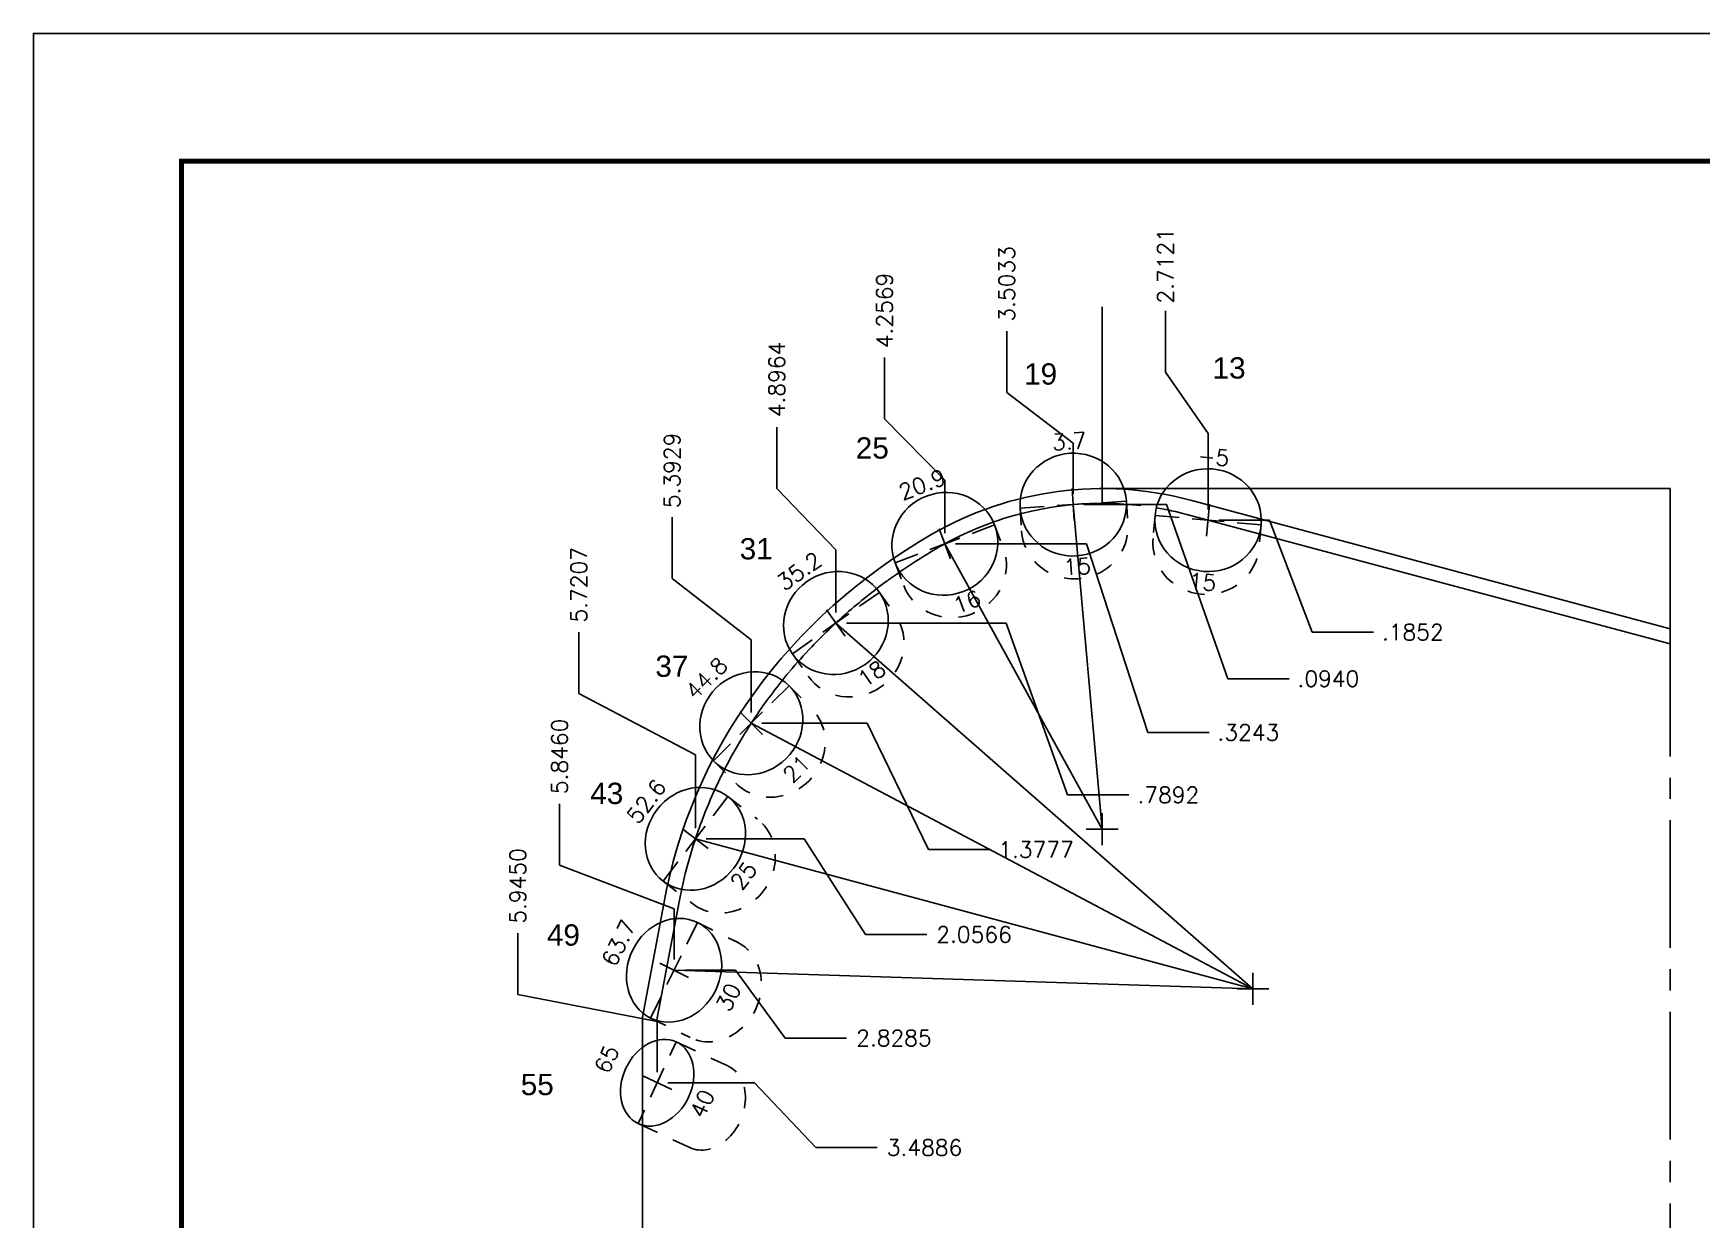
# Model space of a CAD drawing. Header units: inches. Extents: x -34 to 34, y 0 to 22.
# Drawn here: x 0 to 9.79, y 15.03 to 22 of the extents above; entities that cross this region are included whole.
import ezdxf
from ezdxf.enums import TextEntityAlignment as Align

# ---------------------------------------------------------------- set-up
doc = ezdxf.new("R2010")
doc.units = ezdxf.units.IN
doc.header["$MEASUREMENT"] = 0
doc.header["$PDMODE"] = 35
doc.linetypes.add('CENTER2', pattern=[1.125, 0.75, -0.125, 0.125, -0.125])
doc.linetypes.add('HIDDEN2', pattern=[0.1875, 0.125, -0.0625])
doc.layers.get('Defpoints').update_dxf_attribs({"color": 10})
doc.layers.add('Blade4', color=7, linetype='Continuous', true_color=0x00cccc)
for name, color, linetype in [('CLine', 5, 'CENTER2'), ('Dims', 4, 'Continuous'), ('Title Block', 7, 'Continuous')]:
    doc.layers.add(name, color=color, linetype=linetype)
doc.styles.add('RomanD', font='romand.shx', dxfattribs={"width": 0.9})
doc.styles.add('RomanS', font='romans')
doc.styles.get("Standard").update_dxf_attribs({"font": 'arial.ttf'})
doc.dimstyles.new('Copy of Standard', dxfattribs={"dimtxt": 0.094, "dimasz": 0.18, "dimexe": 0.0625, "dimexo": 0.0625, "dimgap": 0.045, "dimtad": 0, "dimtih": 1, "dimtoh": 1, "dimdec": 4, "dimzin": 4, "dimdsep": 46, "dimtxsty": 'RomanS', "dimcen": 0.09, "dimadec": 3, "dimazin": 1, "dimtfac": 1, "dimtdec": 4, "dimtofl": 0, "dimtmove": 0, "dimatfit": 1, "dimfxl": 1, "dimtolj": 1, "dimtzin": 0, "dimarcsym": 0})

# ---------------------------------------------------------------- blocks, each defined once
blk = doc.blocks.new('COT_Dblock')
at = {"layer": 'Title Block', "color": 8}
blk.add_lwpolyline([(0, 0), (34, 0), (34, 22), (0, 22)], close=True, dxfattribs=at)
at = {"layer": 'Title Block', "const_width": 0.03}
blk.add_lwpolyline([(33.13, 21.25), (0.87, 21.25), (0.87, 0.75), (33.13, 0.75)], close=True, dxfattribs=at)
at = {"layer": 'Title Block', "color": 1, "style": 'RomanS', "flags": 8}
for tag, p in [('FNAME', (0.62, 3.75)), ('REVDATE', (0.62, 2.25)), ('USER', (0.62, 0.75))]:
    blk.add_attdef(tag, text='', height=0.047, rotation=90, dxfattribs=at).set_placement(p, align=Align.BOTTOM_LEFT)
at = {"layer": 'Title Block', "color": 3, "style": 'RomanS', "flags": 8}
blk.add_attdef('DRAWN', text='', height=0.11, dxfattribs=at).set_placement((28.7003, 1.9844), align=Align.MIDDLE_CENTER)
for tag, p in [('DDATE', (28.3559, 1.6718)), ('CHECK', (28.3559, 1.406)), ('MATRL', (28.3559, 1.1487)), ('PDATE', (28.3559, 0.8829)), ('SCALE', (29.8959, 0.8555)), ('SHEET', (32.0053, 0.8555))]:
    blk.add_attdef(tag, text='', height=0.094, dxfattribs=at).set_placement(p, align=Align.MIDDLE_LEFT)
at = {"layer": 'Title Block', "color": 3, "style": 'RomanD', "width": 0.9, "flags": 8}
for tag, height, p in [('TITL1', 0.125, (31.337, 1.6835)), ('TITL2', 0.094, (31.337, 1.5143)), ('TITL3', 0.094, (31.337, 1.3739))]:
    blk.add_attdef(tag, text='', height=height, dxfattribs=at).set_placement(p, align=Align.MIDDLE_CENTER)
at = {"layer": 'Title Block', "color": 3, "style": 'RomanS', "flags": 8}
for tag, p in [('FSCM#', (30.3372, 1.1213)), ('DWG#', (31.8095, 1.1213)), ('REV#', (32.9697, 1.1213))]:
    blk.add_attdef(tag, text='', height=0.094, dxfattribs=at).set_placement(p, align=Align.TOP_CENTER)
blk = doc.blocks.new('CMark')
at = {"layer": 'CLine'}
for p, q in [((-0.094, 0), (0.094, 0)), ((0, 0.094), (0, -0.094))]:
    blk.add_line(p, q, dxfattribs=at)
blk = doc.blocks.new('1613@15')
for p, q in [((-0.1705, 0), (-0.3125, 0)), ((0.1707, 0), (0.3125, 0))]:
    blk.add_line(p, q)
at = {"color": 8, "linetype": 'HIDDEN2', "ltscale": 0.5}
blk.add_line((-0.3125, 0), (-0.3125, -0.1346), dxfattribs=at)
at = {"color": 8, "linetype": 'HIDDEN2', "ltscale": 0.5, "flags": 128}
blk.add_lwpolyline([(0.3125, 0), (0.3125, -0.1346)], dxfattribs=at)
blk.add_ellipse((0, 0), major_axis=(-0.3125, 0), ratio=0.965926, start_param=-3.141592653589793, end_param=3.141592653589793)
at = {"color": 8, "linetype": 'HIDDEN2', "ltscale": 0.5}
blk.add_ellipse((0, -0.1346), major_axis=(-0.3125, 0), ratio=0.965926, start_param=0, end_param=3.141593, dxfattribs=at)
blk.add_blockref('CMark', (0, 0))
at = {"style": 'RomanS'}
blk.add_text('15', height=0.094, dxfattribs=at).set_placement((0, -0.3644), align=Align.MIDDLE_CENTER)
blk.add_attdef('ANG', text='', height=0.094, dxfattribs=at).set_placement((0, 0.2975), align=Align.BOTTOM_CENTER)
blk = doc.blocks.new('1313@40')
for p, q in [((-0.2645, 0), (-0.1769, 0)), ((0.1769, 0), (0.2645, 0))]:
    blk.add_line(p, q)
at = {"color": 8, "linetype": 'HIDDEN2'}
for p, q in [((-0.2645, 0), (-0.2645, -0.3342)), ((0.2645, 0), (0.2645, -0.3342))]:
    blk.add_line(p, q, dxfattribs=at)
blk.add_ellipse((0, 0), major_axis=(0.2645, 0), ratio=0.765974)
blk.add_ellipse((0, -0.3342), major_axis=(-0.2645, 0), ratio=0.765974, start_param=0, end_param=3.141593, dxfattribs=at)
blk.add_blockref('CMark', (0, 0))
at = {"style": 'RomanS'}
blk.add_text('40', height=0.094, dxfattribs=at).set_placement((0, -0.2916), align=Align.MIDDLE_CENTER)
blk.add_attdef('ANG', text='', height=0.094, dxfattribs=at).set_placement((0, 0.2511), align=Align.BOTTOM_CENTER)
blk = doc.blocks.new('1613@16')
for p, q in [((-0.1705, 0), (-0.3125, 0)), ((0.1707, 0), (0.3125, 0))]:
    blk.add_line(p, q)
at = {"color": 8, "linetype": 'HIDDEN2', "ltscale": 0.5}
blk.add_line((-0.3125, 0), (-0.3125, -0.1433), dxfattribs=at)
at = {"color": 8, "linetype": 'HIDDEN2', "ltscale": 0.5, "flags": 128}
blk.add_lwpolyline([(0.3125, 0), (0.3125, -0.1433)], dxfattribs=at)
at = {"extrusion": (0, 0, -1)}
blk.add_ellipse((0, 0), major_axis=(-0.3125, 0), ratio=0.961248, start_param=-3.141592653589793, end_param=3.141592653589793, dxfattribs=at)
at = {"color": 8, "linetype": 'HIDDEN2', "ltscale": 0.5}
blk.add_ellipse((0, -0.1433), major_axis=(0.3125, 0), ratio=0.953717, start_param=3.141593, end_param=6.283185, dxfattribs=at)
blk.add_blockref('CMark', (0, 0))
at = {"style": 'RomanS'}
blk.add_text('16', height=0.094, dxfattribs=at).set_placement((0, -0.3644), align=Align.MIDDLE_CENTER)
blk.add_attdef('ANG', text='', height=0.094, dxfattribs=at).set_placement((0, 0.2975), align=Align.BOTTOM_CENTER)
blk = doc.blocks.new('1613@18')
for p, q in [((-0.1705, 0), (-0.3125, 0)), ((0.1707, 0), (0.3125, 0))]:
    blk.add_line(p, q)
at = {"color": 8, "linetype": 'HIDDEN2', "ltscale": 0.5}
blk.add_line((-0.3125, 0), (-0.3125, -0.1591), dxfattribs=at)
at = {"color": 8, "linetype": 'HIDDEN2', "ltscale": 0.5, "flags": 128}
blk.add_lwpolyline([(0.3125, 0), (0.3125, -0.1591)], dxfattribs=at)
at = {"extrusion": (0, 0, -1)}
blk.add_ellipse((0, 0), major_axis=(-0.3125, 0), ratio=0.95104, start_param=-3.141592653589793, end_param=3.141592653589793, dxfattribs=at)
at = {"color": 8, "linetype": 'HIDDEN2', "ltscale": 0.5}
blk.add_ellipse((0, -0.1607), major_axis=(0.3125, 0), ratio=0.953717, start_param=3.141593, end_param=6.283185, dxfattribs=at)
blk.add_blockref('CMark', (0, 0))
at = {"style": 'RomanS'}
blk.add_text('18', height=0.094, dxfattribs=at).set_placement((0, -0.3644), align=Align.MIDDLE_CENTER)
blk.add_attdef('ANG', text='', height=0.094, dxfattribs=at).set_placement((0, 0.2975), align=Align.BOTTOM_CENTER)
blk = doc.blocks.new('1613@21')
for p, q in [((-0.1705, 0), (-0.3125, 0)), ((0.1707, 0), (0.3125, 0))]:
    blk.add_line(p, q)
at = {"color": 8, "linetype": 'HIDDEN2', "ltscale": 0.5}
blk.add_line((-0.3125, 0), (-0.3125, -0.1864), dxfattribs=at)
at = {"color": 8, "linetype": 'HIDDEN2', "ltscale": 0.5, "flags": 128}
blk.add_lwpolyline([(0.3125, 0), (0.3125, -0.1864)], dxfattribs=at)
blk.add_ellipse((0, 0), major_axis=(-0.3125, 0), ratio=0.933568, start_param=3.141593, end_param=9.424778)
at = {"color": 8, "linetype": 'HIDDEN2', "ltscale": 0.5}
blk.add_ellipse((0, -0.1864), major_axis=(-0.3125, 0), ratio=0.933568, start_param=0, end_param=3.141593, dxfattribs=at)
blk.add_blockref('CMark', (0, 0))
at = {"style": 'RomanS'}
blk.add_text('21', height=0.094, dxfattribs=at).set_placement((0, -0.3771), align=Align.MIDDLE_CENTER)
blk.add_attdef('ANG', text='', height=0.094, dxfattribs=at).set_placement((0, 0.2975), align=Align.BOTTOM_CENTER)
blk = doc.blocks.new('1613@25')
for p, q in [((-0.1705, 0), (-0.3125, 0)), ((0.1707, 0), (0.3125, 0))]:
    blk.add_line(p, q)
at = {"color": 8, "linetype": 'HIDDEN2', "ltscale": 0.5}
blk.add_line((-0.3125, 0), (-0.3125, -0.2198), dxfattribs=at)
at = {"color": 8, "linetype": 'HIDDEN2', "ltscale": 0.5, "flags": 128}
blk.add_lwpolyline([(0.3125, 0), (0.3125, -0.2198)], dxfattribs=at)
blk.add_ellipse((0, 0), major_axis=(-0.3125, 0), ratio=0.906308, start_param=-3.141592653589793, end_param=3.141592653589793)
at = {"color": 8, "linetype": 'HIDDEN2', "ltscale": 0.5}
blk.add_ellipse((0, -0.2198), major_axis=(-0.3125, 0), ratio=0.906308, start_param=0, end_param=3.141593, dxfattribs=at)
blk.add_blockref('CMark', (0, 0))
at = {"style": 'RomanS'}
blk.add_text('25', height=0.094, dxfattribs=at).set_placement((0, -0.3562), align=Align.MIDDLE_CENTER)
blk.add_attdef('ANG', text='', height=0.094, dxfattribs=at).set_placement((0, 0.2871), align=Align.BOTTOM_CENTER)
blk = doc.blocks.new('*D96')
at = {"layer": 'Defpoints', "color": 0, "transparency": 16777216}
for p in [(6.6437, 20.3702), (9.6062, 19.3267), (6.8942, 19.1414)]:
    blk.add_point(p, dxfattribs=at)
at = {"layer": 'Dims', "color": 0, "lineweight": -2, "transparency": 16777216}
for p, q in [((6.6437, 20.0102), (6.6437, 20.3702)), ((6.8942, 19.6502), (6.6437, 20.0102)), ((6.8942, 19.2039), (6.8942, 19.6502))]:
    blk.add_line(p, q, dxfattribs=at)
at = {"layer": 'Dims', "color": 0, "transparency": 16777216, "insert": (6.6437, 20.6345), "char_height": 0.094, "attachment_point": 5, "rotation": 90, "style": 'RomanS'}
blk.add_mtext('\\A1;2.7121', dxfattribs=at)
blk = doc.blocks.new('*D97')
at = {"layer": 'Defpoints', "color": 0, "transparency": 16777216}
for p in [(5.7127, 20.2507), (9.6062, 19.3267), (6.1029, 19.2326)]:
    blk.add_point(p, dxfattribs=at)
at = {"layer": 'Dims', "color": 0, "lineweight": -2, "transparency": 16777216}
for p, q in [((5.7127, 19.8907), (5.7127, 20.2507)), ((6.1029, 19.5926), (5.7127, 19.8907)), ((6.1029, 19.2951), (6.1029, 19.5926))]:
    blk.add_line(p, q, dxfattribs=at)
at = {"layer": 'Dims', "color": 0, "transparency": 16777216, "insert": (5.7127, 20.5285), "char_height": 0.094, "attachment_point": 5, "rotation": 90, "style": 'RomanS'}
blk.add_mtext('\\A1;3.5033', dxfattribs=at)
blk = doc.blocks.new('*D98')
at = {"layer": 'Defpoints', "color": 0, "transparency": 16777216}
for p in [(4.9952, 20.0971), (9.6062, 19.3267), (5.3493, 19.0024)]:
    blk.add_point(p, dxfattribs=at)
at = {"layer": 'Dims', "color": 0, "lineweight": -2, "transparency": 16777216}
for p, q in [((4.9952, 19.7371), (4.9952, 20.0971)), ((5.3493, 19.3771), (4.9952, 19.7371)), ((5.3493, 19.0649), (5.3493, 19.3771))]:
    blk.add_line(p, q, dxfattribs=at)
at = {"layer": 'Dims', "color": 0, "transparency": 16777216, "insert": (4.9952, 20.3726), "char_height": 0.094, "attachment_point": 5, "rotation": 90, "style": 'RomanS'}
blk.add_mtext('\\A1;4.2569', dxfattribs=at)
blk = doc.blocks.new('*D99')
at = {"layer": 'Defpoints', "color": 0, "transparency": 16777216}
for p in [(4.3632, 19.6873), (9.6062, 19.3267), (4.7099, 18.5374)]:
    blk.add_point(p, dxfattribs=at)
at = {"layer": 'Dims', "color": 0, "lineweight": -2, "transparency": 16777216}
for p, q in [((4.3632, 19.3273), (4.3632, 19.6873)), ((4.7099, 18.9673), (4.3632, 19.3273)), ((4.7099, 18.5999), (4.7099, 18.9673))]:
    blk.add_line(p, q, dxfattribs=at)
at = {"layer": 'Dims', "color": 0, "transparency": 16777216, "insert": (4.3632, 19.9673), "char_height": 0.094, "attachment_point": 5, "rotation": 90, "style": 'RomanS'}
blk.add_mtext('\\A1;4.8964', dxfattribs=at)
blk = doc.blocks.new('*D100')
at = {"layer": 'Defpoints', "color": 0, "transparency": 16777216}
for p in [(9.6062, 19.3267), (3.7482, 19.1581), (4.2133, 17.949)]:
    blk.add_point(p, dxfattribs=at)
at = {"layer": 'Dims', "color": 0, "lineweight": -2, "transparency": 16777216}
for p, q in [((3.7482, 18.7981), (3.7482, 19.1581)), ((4.2133, 18.4381), (3.7482, 18.7981)), ((4.2133, 18.0115), (4.2133, 18.4381))]:
    blk.add_line(p, q, dxfattribs=at)
at = {"layer": 'Dims', "color": 0, "transparency": 16777216, "insert": (3.7482, 19.4336), "char_height": 0.094, "attachment_point": 5, "rotation": 90, "style": 'RomanS'}
blk.add_mtext('\\A1;5.3929', dxfattribs=at)
blk = doc.blocks.new('*D101')
at = {"layer": 'Defpoints', "color": 0, "transparency": 16777216}
for p in [(9.6062, 19.3267), (3.2016, 18.4838), (3.8855, 17.27)]:
    blk.add_point(p, dxfattribs=at)
at = {"layer": 'Dims', "color": 0, "lineweight": -2, "transparency": 16777216}
for p, q in [((3.2016, 18.1238), (3.2016, 18.4838)), ((3.8855, 17.7638), (3.2016, 18.1238)), ((3.8855, 17.3325), (3.8855, 17.7638))]:
    blk.add_line(p, q, dxfattribs=at)
at = {"layer": 'Dims', "color": 0, "transparency": 16777216, "insert": (3.2016, 18.7615), "char_height": 0.094, "attachment_point": 5, "rotation": 90, "style": 'RomanS'}
blk.add_mtext('\\A1;5.7207', dxfattribs=at)
blk = doc.blocks.new('*D102')
at = {"layer": 'Defpoints', "color": 0, "transparency": 16777216}
for p in [(9.6062, 19.3267), (6.8942, 19.1414), (7.865, 18.4838)]:
    blk.add_point(p, dxfattribs=at)
at = {"layer": 'Dims', "color": 0, "lineweight": -2, "transparency": 16777216}
for p, q in [((6.9567, 19.1414), (7.2542, 19.1414)), ((7.2542, 19.1414), (7.505, 18.4838)), ((7.505, 18.4838), (7.865, 18.4838))]:
    blk.add_line(p, q, dxfattribs=at)
at = {"layer": 'Dims', "color": 0, "transparency": 16777216, "insert": (8.0958, 18.4838), "char_height": 0.094, "attachment_point": 5, "style": 'RomanS'}
blk.add_mtext('\\A1;.1852', dxfattribs=at)
blk = doc.blocks.new('*D103')
at = {"layer": 'Defpoints', "color": 0, "transparency": 16777216}
for p in [(9.6062, 19.3267), (6.1029, 19.2326), (7.3697, 18.2106)]:
    blk.add_point(p, dxfattribs=at)
at = {"layer": 'Dims', "color": 0, "lineweight": -2, "transparency": 16777216}
for p, q in [((6.1654, 19.2326), (6.6497, 19.2326)), ((6.6497, 19.2326), (7.0097, 18.2106)), ((7.0097, 18.2106), (7.3697, 18.2106))]:
    blk.add_line(p, q, dxfattribs=at)
at = {"layer": 'Dims', "color": 0, "transparency": 16777216, "insert": (7.6004, 18.2106), "char_height": 0.094, "attachment_point": 5, "style": 'RomanS'}
blk.add_mtext('\\A1;.0940', dxfattribs=at)
blk = doc.blocks.new('*D104')
at = {"layer": 'Defpoints', "color": 0, "transparency": 16777216}
for p in [(9.6062, 19.3267), (5.3493, 19.0024), (6.8999, 17.8948)]:
    blk.add_point(p, dxfattribs=at)
at = {"layer": 'Dims', "color": 0, "lineweight": -2, "transparency": 16777216}
for p, q in [((5.4118, 19.0024), (6.1799, 19.0024)), ((6.1799, 19.0024), (6.5399, 17.8948)), ((6.5399, 17.8948), (6.8999, 17.8948))]:
    blk.add_line(p, q, dxfattribs=at)
at = {"layer": 'Dims', "color": 0, "transparency": 16777216, "insert": (7.1307, 17.8948), "char_height": 0.094, "attachment_point": 5, "style": 'RomanS'}
blk.add_mtext('\\A1;.3243', dxfattribs=at)
blk = doc.blocks.new('*D105')
at = {"layer": 'Defpoints', "color": 0, "transparency": 16777216}
for p in [(9.6062, 19.3267), (4.7099, 18.5374), (6.4301, 17.5277)]:
    blk.add_point(p, dxfattribs=at)
at = {"layer": 'Dims', "color": 0, "lineweight": -2, "transparency": 16777216}
for p, q in [((4.7724, 18.5374), (5.7101, 18.5374)), ((5.7101, 18.5374), (6.0701, 17.5277)), ((6.0701, 17.5277), (6.4301, 17.5277))]:
    blk.add_line(p, q, dxfattribs=at)
at = {"layer": 'Dims', "color": 0, "transparency": 16777216, "insert": (6.6609, 17.5277), "char_height": 0.094, "attachment_point": 5, "style": 'RomanS'}
blk.add_mtext('\\A1;.7892', dxfattribs=at)
blk = doc.blocks.new('*D106')
at = {"layer": 'Defpoints', "color": 0, "transparency": 16777216}
for p in [(9.6062, 19.3267), (4.2133, 17.949), (5.6135, 17.2068)]:
    blk.add_point(p, dxfattribs=at)
at = {"layer": 'Dims', "color": 0, "lineweight": -2, "transparency": 16777216}
for p, q in [((4.2758, 17.949), (4.8935, 17.949)), ((4.8935, 17.949), (5.2535, 17.2068)), ((5.2535, 17.2068), (5.6135, 17.2068))]:
    blk.add_line(p, q, dxfattribs=at)
at = {"layer": 'Dims', "color": 0, "transparency": 16777216, "insert": (5.8845, 17.2068), "char_height": 0.094, "attachment_point": 5, "style": 'RomanS'}
blk.add_mtext('\\A1;1.3777', dxfattribs=at)
blk = doc.blocks.new('*D107')
at = {"layer": 'Defpoints', "color": 0, "transparency": 16777216}
for p in [(9.6062, 19.3267), (3.8855, 17.27), (5.2429, 16.7083)]:
    blk.add_point(p, dxfattribs=at)
at = {"layer": 'Dims', "color": 0, "lineweight": -2, "transparency": 16777216}
for p, q in [((3.948, 17.27), (4.5229, 17.27)), ((4.5229, 17.27), (4.8829, 16.7083)), ((4.8829, 16.7083), (5.2429, 16.7083))]:
    blk.add_line(p, q, dxfattribs=at)
at = {"layer": 'Dims', "color": 0, "transparency": 16777216, "insert": (5.5207, 16.7083), "char_height": 0.094, "attachment_point": 5, "style": 'RomanS'}
blk.add_mtext('\\A1;2.0566', dxfattribs=at)
blk = doc.blocks.new('*D108')
at = {"layer": 'Defpoints', "color": 0, "transparency": 16777216}
for p in [(9.6062, 19.3267), (3.6613, 15.8381), (4.9525, 15.4571)]:
    blk.add_point(p, dxfattribs=at)
at = {"layer": 'Dims', "color": 0, "lineweight": -2, "transparency": 16777216}
for p, q in [((3.7238, 15.8381), (4.2325, 15.8381)), ((4.2325, 15.8381), (4.5925, 15.4571)), ((4.5925, 15.4571), (4.9525, 15.4571))]:
    blk.add_line(p, q, dxfattribs=at)
at = {"layer": 'Dims', "color": 0, "transparency": 16777216, "insert": (5.2303, 15.4571), "char_height": 0.094, "attachment_point": 5, "style": 'RomanS'}
blk.add_mtext('\\A1;3.4886', dxfattribs=at)
blk = doc.blocks.new('*D109')
at = {"layer": 'Defpoints', "color": 0, "transparency": 16777216}
for p in [(9.6062, 19.3267), (2.8434, 16.7155), (3.6613, 15.8381)]:
    blk.add_point(p, dxfattribs=at)
at = {"layer": 'Dims', "color": 0, "lineweight": -2, "transparency": 16777216}
for p, q in [((2.8434, 16.3555), (2.8434, 16.7155)), ((3.6613, 16.1981), (2.8434, 16.3555)), ((3.6613, 15.9006), (3.6613, 16.1981))]:
    blk.add_line(p, q, dxfattribs=at)
at = {"layer": 'Dims', "color": 0, "transparency": 16777216, "insert": (2.8434, 16.9933), "char_height": 0.094, "attachment_point": 5, "rotation": 90, "style": 'RomanS'}
blk.add_mtext('\\A1;5.9450', dxfattribs=at)
blk = doc.blocks.new('*D230')
at = {"layer": 'Defpoints', "color": 0, "transparency": 16777216}
for p in [(9.6062, 19.3267), (3.0885, 17.4764), (3.7602, 16.4982)]:
    blk.add_point(p, dxfattribs=at)
at = {"layer": 'Dims', "color": 0, "lineweight": -2, "transparency": 16777216}
for p, q in [((3.0885, 17.1164), (3.0885, 17.4764)), ((3.7602, 16.8582), (3.0885, 17.1164)), ((3.7602, 16.5607), (3.7602, 16.8582))]:
    blk.add_line(p, q, dxfattribs=at)
at = {"layer": 'Dims', "color": 0, "transparency": 16777216, "insert": (3.0885, 17.7542), "char_height": 0.094, "attachment_point": 5, "rotation": 90, "style": 'RomanS'}
blk.add_mtext('\\A1;5.8460', dxfattribs=at)
blk = doc.blocks.new('*D231')
at = {"layer": 'Defpoints', "color": 0, "transparency": 16777216}
for p in [(9.6062, 19.3267), (3.7602, 16.4982), (4.7729, 16.1005)]:
    blk.add_point(p, dxfattribs=at)
at = {"layer": 'Dims', "color": 0, "lineweight": -2, "transparency": 16777216}
for p, q in [((3.8227, 16.4982), (4.1202, 16.4982)), ((4.1202, 16.4982), (4.4129, 16.1005)), ((4.4129, 16.1005), (4.7729, 16.1005))]:
    blk.add_line(p, q, dxfattribs=at)
at = {"layer": 'Dims', "color": 0, "transparency": 16777216, "insert": (5.0507, 16.1005), "char_height": 0.094, "attachment_point": 5, "style": 'RomanS'}
blk.add_mtext('\\A1;2.8285', dxfattribs=at)
blk = doc.blocks.new('1613@30')
for p, q in [((-0.1705, 0), (-0.3125, 0)), ((0.1707, 0), (0.3125, 0))]:
    blk.add_line(p, q)
at = {"color": 8, "linetype": 'HIDDEN2', "ltscale": 0.5}
blk.add_line((-0.3125, 0), (-0.3125, -0.26), dxfattribs=at)
at = {"color": 8, "linetype": 'HIDDEN2', "ltscale": 0.5, "flags": 128}
blk.add_lwpolyline([(0.3125, 0), (0.3125, -0.26)], dxfattribs=at)
at = {"extrusion": (0, 0, -1)}
blk.add_ellipse((0, 0), major_axis=(-0.3125, 0), ratio=0.866025, start_param=-3.141592653589793, end_param=3.141592653589793, dxfattribs=at)
at = {"color": 8, "linetype": 'HIDDEN2', "ltscale": 0.5, "extrusion": (0, 0, -1)}
blk.add_ellipse((0, -0.26), major_axis=(-0.3125, 0), ratio=0.866025, start_param=3.068877, end_param=6.355901, dxfattribs=at)
blk.add_blockref('CMark', (0, 0))
at = {"style": 'RomanS'}
blk.add_text('30', height=0.094, dxfattribs=at).set_placement((0, -0.3562), align=Align.MIDDLE_CENTER)
blk.add_attdef('ANG', text='', height=0.094, dxfattribs=at).set_placement((0, 0.2871), align=Align.BOTTOM_CENTER)

msp = doc.modelspace()

# ---------------------------------------------------------------- linework, layer by layer
at = {"color": 5, "linetype": 'CENTER2'}
msp.add_line((9.60624, 18.50417), (9.60624, 9.95166), dxfattribs=at)
at = {"color": 7, "linetype": 'Continuous'}
for p, q in [((3.57499, 16.22249), (3.69999, 16.88916)), ((3.65991, 16.20657), (3.79009, 16.90087)), ((3.57499, 12.79541), (3.57499, 16.22249))]:
    msp.add_line(p, q, dxfattribs=at)
for points in [[(5.27336, 19.05871, -0.1989124), (6.791, 19.25851), (9.60624, 18.50417)], [(5.71365, 19.15657, -0.1041888), (6.49945, 19.22685, -0.1041888)], [(6.59042, 19.21381, -0.0238405), (6.76864, 19.17505), (9.60624, 18.41472)]]:
    msp.add_lwpolyline(points, format="xyb", dxfattribs=at)
msp.add_ellipse((7.15609, 16.38916), major_axis=(-3.5, 0), ratio=0.9047847, start_param=5.2803587, end_param=6.1246311, dxfattribs=at)
for points, knots in [([(5.01459, 18.78797), (4.93025, 18.72642), (4.84939, 18.66168), (4.77212, 18.59366), (4.70113, 18.53117), (4.63318, 18.46592), (4.52323, 18.35062), (4.4796, 18.30185), (4.43768, 18.25194)], [5.38938955, 5.38938955, 5.38938955, 5.38938955, 5.4842321, 5.4842321, 5.4842321, 5.57135556, 5.57135556, 5.63239567, 5.63239567, 5.63239567, 5.63239567]), ([(4.43529, 18.24949), (4.36884, 18.16976), (4.30678, 18.08763), (4.24924, 18.00302), (4.16645, 17.88129), (4.09302, 17.75442), (4.02956, 17.62367)], [5.63359547, 5.63359547, 5.63359547, 5.63359547, 5.73040273, 5.73040273, 5.73040273, 5.86967764, 5.86967764, 5.86967764, 5.86967764]), ([(4.02916, 17.6232), (3.98397, 17.52966), (3.9439, 17.43465), (3.9091, 17.33811), (3.8576, 17.19524), (3.81764, 17.04903), (3.78995, 16.90095)], [5.87001735, 5.87001735, 5.87001735, 5.87001735, 5.96911456, 5.96911456, 5.96911456, 6.11577903, 6.11577903, 6.11577903, 6.11577903])]:
    msp.add_open_spline(points, degree=3, knots=knots, dxfattribs=at)
at = {"layer": 'Blade4'}
for p, q in [((6.27336, 17.32666), (6.10289, 19.23265)), ((6.27336, 17.32666), (5.34933, 19.00238)), ((7.15609, 16.38916), (4.70987, 18.53744)), ((7.15609, 16.38916), (4.21331, 17.94896)), ((7.15609, 16.38916), (3.88552, 17.27002)), ((7.15609, 16.38916), (3.76024, 16.49816))]:
    msp.add_line(p, q, dxfattribs=at)
at = {"layer": 'Dims'}
for p, q in [((6.27336, 19.24026), (6.27336, 20.39498)), ((6.27336, 19.32666), (9.60624, 19.32666)), ((9.60624, 18.50417), (9.60624, 19.32666))]:
    msp.add_line(p, q, dxfattribs=at)
msp.add_lwpolyline([(5.71365, 19.15657, 0.0567529), (5.31656, 18.98388), (5.2984, 18.97314), (5.28025, 18.96237), (5.26213, 18.95155), (5.24406, 18.94066), (5.22605, 18.92967), (5.20812, 18.91857), (5.19232, 18.90862), (5.17253, 18.89592), (5.15488, 18.88437), (5.13732, 18.87269), (5.11983, 18.86089), (5.1024, 18.849), (5.08502, 18.83703), (5.06769, 18.825), (5.05038, 18.81291), (5.0331, 18.80079), (5.01583, 18.78866)], format="xyb", dxfattribs=at)

# ---------------------------------------------------------------- block references
at = {"layer": 'Blade4'}
for name, p, rotation, values in [('1613@15', (6.10289, 19.23265), 3.700000000000001, {'ANG': '3.7'}), ('1613@15', (6.89417, 19.14141), 355, {'ANG': '-5'}), ('1613@16', (5.34933, 19.00238), 20.9, {'ANG': '20.9'}), ('1613@18', (4.70987, 18.53744), 35.2, {'ANG': '35.2'}), ('1613@21', (4.21331, 17.94896), 44.8, {'ANG': '44.8'}), ('1613@25', (3.88552, 17.27002), 52.60000000000001, {'ANG': '52.6'}), ('1613@30', (3.76024, 16.49816), 63.70000000000001, {'ANG': '63.7'}), ('1313@40', (3.66126, 15.83806), 65, {'ANG': '65'})]:
    msp.add_blockref(name, p, dxfattribs=dict(at, rotation=rotation)).add_auto_attribs(values)
at = {"layer": 'Dims'}
for p in [(6.27336, 17.32666), (7.15609, 16.38916)]:
    msp.add_blockref('CMark', p, dxfattribs=at)
at = {"layer": 'Title Block'}
msp.add_blockref('COT_Dblock', (0, 0), dxfattribs=at)

# ---------------------------------------------------------------- texts
at = {"layer": 'Blade4'}
for s, p in [('13', (6.92033, 19.97288)), ('19', (5.81443, 19.93751)), ('25', (4.82655, 19.50301)), ('31', (4.14516, 18.91087)), ('37', (3.65033, 18.22144)), ('43', (3.26822, 17.47462)), ('49', (3.01357, 16.64296)), ('55', (2.86025, 15.7652))]:
    msp.add_text(s, height=0.125, dxfattribs=at).set_placement(p)

# ---------------------------------------------------------------- dimensions: what is measured, and where the dimension line sits
at = {"layer": 'Dims'}
for feature_location, offset, dtype, origin, picture, middle in [((6.89417, 19.14141), (-0.25051, 1.22879), 1, (9.60624, 19.32666), '*D96', (6.64366, 20.63454)), ((6.102889, 19.232649), (-0.390211, 1.018057), 1, (9.606237, 19.326657), '*D97', (5.712678, 20.528468)), ((5.34933, 19.00238), (-0.3541, 1.09468), 1, (9.60624, 19.32666), '*D98', (4.99523, 20.37258)), ((4.70987, 18.53744), (-0.34669, 1.1499), 1, (9.60624, 19.32666), '*D99', (4.36318, 19.96734)), ((4.21331, 17.94896), (-0.46508, 1.20915), 1, (9.60624, 19.32666), '*D100', (3.74822, 19.43363)), ((3.66126, 15.83806), (-0.81788, 0.87744), 1, (9.60624, 19.32666), '*D109', (2.84339, 16.99326)), ((3.76024, 16.49816), (-0.67175, 0.97826), 1, (9.60624, 19.32666), '*D230', (3.08849, 17.75418)), ((3.88552, 17.27002), (-0.68392, 1.21375), 1, (9.60624, 19.32666), '*D101', (3.20159, 18.76153)), ((3.66126, 15.83806), (1.29126, -0.38092), 0, (9.60624, 19.32666), '*D108', (5.23028, 15.45713)), ((3.76024, 16.49816), (1.01269, -0.39766), 0, (9.60624, 19.32666), '*D231', (5.05069, 16.1005)), ((3.88552, 17.27002), (1.3574, -0.56173), 0, (9.60624, 19.32666), '*D107', (5.52068, 16.7083)), ((4.21331, 17.94896), (1.40017, -0.74215), 0, (9.60624, 19.32666), '*D106', (5.88453, 17.20681)), ((4.70987, 18.53744), (1.72026, -1.00969), 0, (9.60624, 19.32666), '*D105', (6.66089, 17.52775)), ((5.34933, 19.00238), (1.55056, -1.10758), 0, (9.60624, 19.32666), '*D104', (7.13065, 17.89479)), ((6.10289, 19.23265), (1.26676, -1.02203), 0, (9.60624, 19.32666), '*D103', (7.60042, 18.21062)), ((6.894173, 19.141415), (0.970865, -0.657645), 0, (9.606237, 19.326657), '*D102', (8.095799, 18.48377))]:
    dim = msp.add_ordinate_dim(feature_location=feature_location, offset=offset, dtype=dtype, origin=origin, dimstyle='Copy of Standard', dxfattribs=at)
    dim.commit()
    dim.dimension.update_dxf_attribs({"geometry": picture, "text_midpoint": middle})

doc.saveas('drawing.dxf')
